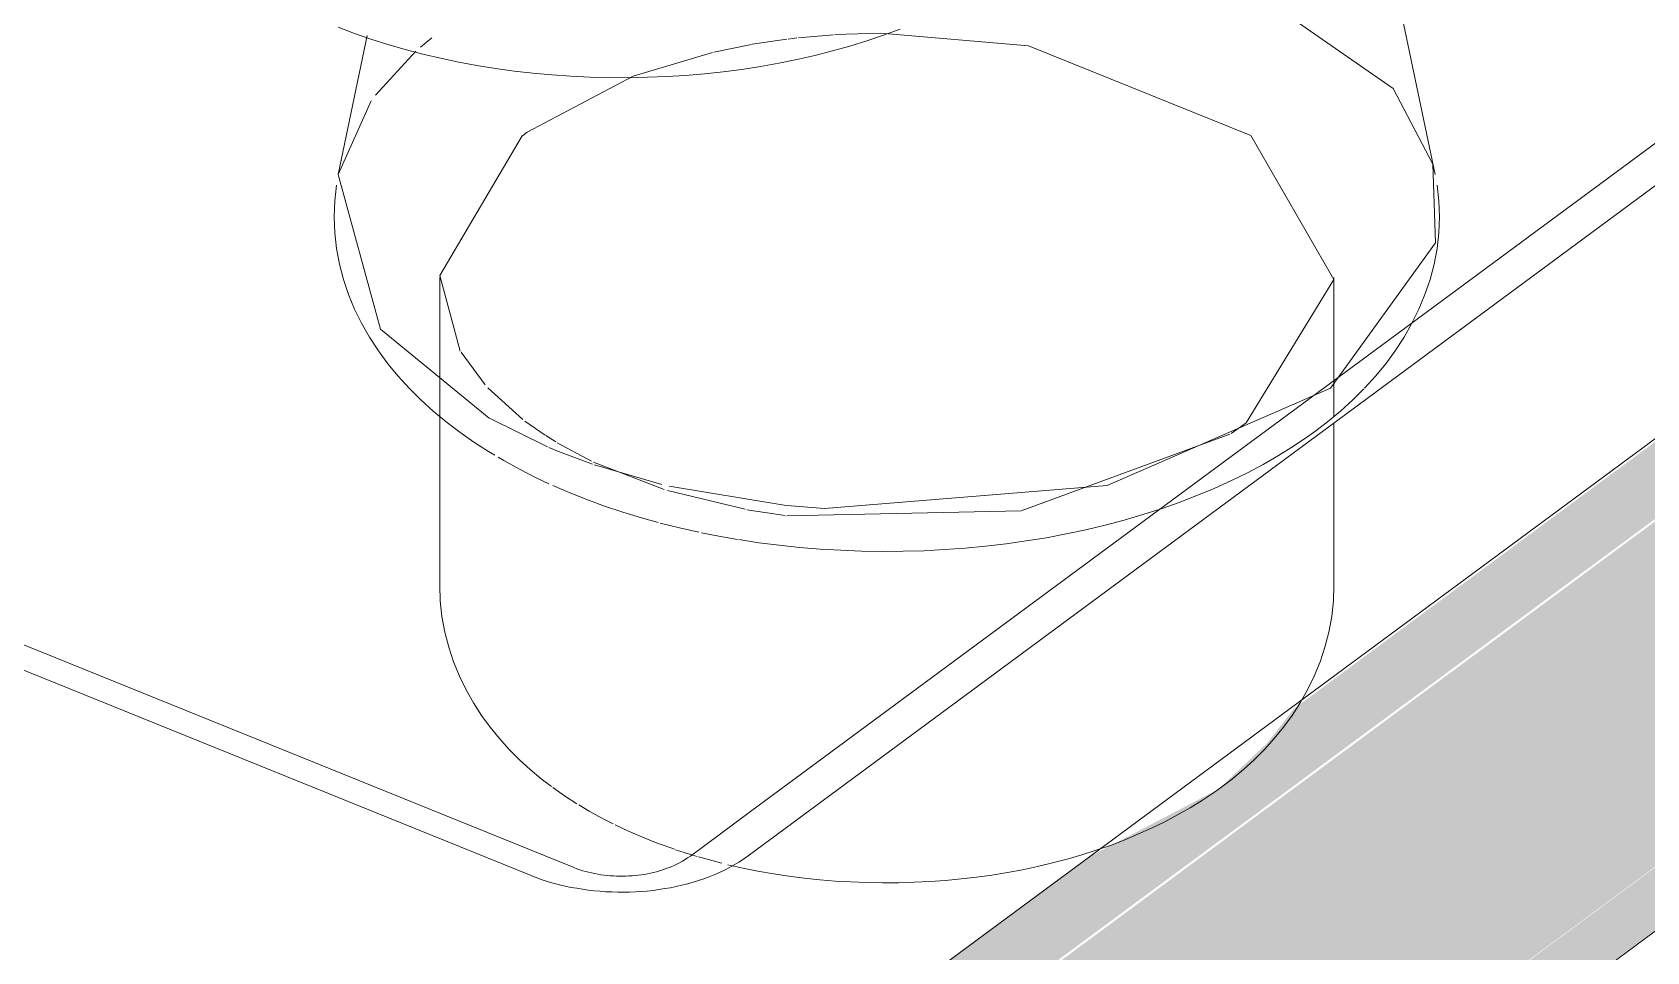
# Model space of a CAD drawing. Header units: metres. Extents: x 15 to 69.3, y -12.4 to 16.4.
# Drawn here: x 53.2386 to 53.3405, y 12.0252 to 12.0832 of the extents above; entities that cross this region are included whole.
import ezdxf

# ---------------------------------------------------------------- set-up
doc = ezdxf.new("R2010")
doc.units = ezdxf.units.M
doc.layers.add('P-PIPE', color=7, linetype='Continuous', lineweight=5)
doc.layers.add('P-SANR-FIXT', color=7, linetype='Continuous', lineweight=5)

# ---------------------------------------------------------------- blocks, each defined once
blk = doc.blocks.new('USO_ESG_Cuba lavatório retângular - Uso geral-3263039-3D_DT_01')
at = {"layer": 'P-SANR-FIXT'}
for p, q in [((-0.54671, 12.03122), (-0.34082, 12.18337)), ((-0.78156, 12.11944), (-0.56041, 12.02997)), ((-0.77891, 12.11997), (-0.55775, 12.0305)), ((-0.55036, 12.0312), (-0.54656, 12.03401))]:
    blk.add_line(p, q, dxfattribs=at)
at = {"layer": 'P-SANR-FIXT', "color": 8, "true_color": 0x808080}
blk.add_line((-0.54656, 12.03401), (-0.34447, 12.18335), dxfattribs=at)
at = {"layer": 'P-SANR-FIXT', "color": 9, "true_color": 0xbfbfbf}
for p, q in [((-0.55086, 12.03088), (-0.55104, 12.03078)), ((-0.55365, 12.03), (-0.55384, 12.02997))]:
    blk.add_line(p, q, dxfattribs=at)
at = {"layer": 'P-SANR-FIXT'}
for points in [[(-0.53712, 12.08341, 0), (-0.53816, 12.08302, 0), (-0.53921, 12.08267, 0), (-0.54029, 12.08234, 0), (-0.54138, 12.08203, 0), (-0.5425, 12.08175, 0), (-0.54363, 12.08149, 0), (-0.54477, 12.08126, 0), (-0.54593, 12.08105, 0), (-0.5471, 12.08087, 0), (-0.54828, 12.08072, 0), (-0.54947, 12.08059, 0), (-0.55067, 12.08049, 0), (-0.55187, 12.08042, 0), (-0.55307, 12.08037, 0), (-0.55428, 12.08034, 0), (-0.55549, 12.08035, 0), (-0.5567, 12.08038, 0), (-0.5579, 12.08044, 0), (-0.5591, 12.08052, 0), (-0.5603, 12.08063, 0), (-0.56149, 12.08076, 0), (-0.56266, 12.08093, 0), (-0.56383, 12.08111, 0), (-0.56498, 12.08133, 0), (-0.56612, 12.08157, 0), (-0.56725, 12.08183, 0), (-0.56836, 12.08212, 0), (-0.56945, 12.08244, 0), (-0.57052, 12.08278, 0), (-0.57156, 12.08314, 0), (-0.57259, 12.08353, 0)], [(-0.54671, 12.03122, 0), (-0.547, 12.03102, 0), (-0.54729, 12.03083, 0), (-0.54759, 12.03065, 0), (-0.54789, 12.03048, 0), (-0.54821, 12.03032, 0), (-0.54852, 12.03017, 0), (-0.54885, 12.03003, 0), (-0.54918, 12.0299, 0), (-0.54951, 12.02977, 0), (-0.54985, 12.02966, 0), (-0.55019, 12.02955, 0), (-0.55054, 12.02945, 0), (-0.5509, 12.02936, 0), (-0.55125, 12.02928, 0), (-0.55161, 12.02921, 0), (-0.55197, 12.02915, 0), (-0.55234, 12.02909, 0), (-0.55271, 12.02904, 0), (-0.55308, 12.029, 0), (-0.55345, 12.02897, 0), (-0.55382, 12.02895, 0), (-0.5542, 12.02893, 0), (-0.55457, 12.02893, 0), (-0.55494, 12.02893, 0), (-0.55532, 12.02894, 0), (-0.55569, 12.02895, 0), (-0.55606, 12.02898, 0), (-0.55643, 12.02901, 0), (-0.5568, 12.02906, 0), (-0.55717, 12.02911, 0), (-0.55753, 12.02917, 0), (-0.5579, 12.02923, 0), (-0.55826, 12.02931, 0), (-0.55861, 12.02939, 0), (-0.55896, 12.02948, 0), (-0.55931, 12.02958, 0), (-0.55965, 12.02969, 0), (-0.55999, 12.02981, 0), (-0.56032, 12.02994, 0), (-0.56041, 12.02997, 0)]]:
    blk.add_polyline3d(points, dxfattribs=at)
at = {"layer": 'P-SANR-FIXT', "color": 8, "true_color": 0x808080}
for points in [[(-0.55104, 12.03078, 0), (-0.55121, 12.03069, 0), (-0.55139, 12.03061, 0), (-0.55157, 12.03053, 0), (-0.55175, 12.03046, 0), (-0.55193, 12.03039, 0), (-0.55212, 12.03033, 0), (-0.5523, 12.03027, 0), (-0.55249, 12.03021, 0), (-0.55268, 12.03017, 0), (-0.55287, 12.03012, 0), (-0.55306, 12.03008, 0), (-0.55326, 12.03005, 0), (-0.55345, 12.03002, 0), (-0.55365, 12.03, 0)], [(-0.55036, 12.0312, 0), (-0.55053, 12.03109, 0), (-0.55069, 12.03098, 0), (-0.55086, 12.03088, 0)], [(-0.55384, 12.02997, 0), (-0.55404, 12.02996, 0), (-0.55424, 12.02995, 0), (-0.55443, 12.02994, 0), (-0.55463, 12.02993, 0), (-0.55483, 12.02993, 0), (-0.55503, 12.02994, 0), (-0.55522, 12.02995, 0), (-0.55542, 12.02996, 0), (-0.55562, 12.02998, 0), (-0.55581, 12.03, 0), (-0.55601, 12.03003, 0), (-0.5562, 12.03006, 0), (-0.55639, 12.0301, 0), (-0.55659, 12.03014, 0), (-0.55678, 12.03018, 0), (-0.55696, 12.03023, 0), (-0.55715, 12.03028, 0), (-0.55734, 12.03034, 0), (-0.55752, 12.03041, 0), (-0.55771, 12.03048, 0), (-0.55775, 12.0305, 0)]]:
    blk.add_polyline3d(points, dxfattribs=at)
blk = doc.blocks.new('USO_ESG_Sifão de Uso Geral - Sifão para lavatório-3607478-3D_DT_01')
at = {"layer": 'P-SANR-FIXT', "color": 8, "true_color": 0x808080}
for p, q in [((-0.50334, 12.07424), (-0.50738, 12.09352)), ((-0.57075, 12.083), (-0.57258, 12.07424)), ((-0.56618, 12.06773), (-0.56618, 12.0483)), ((-0.50974, 12.05895), (-0.50974, 12.06773)), ((-0.56737, 12.06), (-0.56659, 12.0593)), ((-0.56304, 12.05884), (-0.55938, 12.05704)), ((-0.56013, 12.05511), (-0.55929, 12.05471)), ((-0.55641, 12.05591), (-0.55216, 12.05467)), ((-0.5517, 12.05456), (-0.54432, 12.05334)), ((-0.55977, 12.03609), (-0.55912, 12.0356)), ((-0.55904, 12.03554), (-0.5583, 12.03501)), ((-0.5583, 12.03501), (-0.55753, 12.03451)), ((-0.55023, 12.03127), (-0.54993, 12.03118))]:
    blk.add_line(p, q, dxfattribs=at)
at = {"layer": 'P-SANR-FIXT', "color": 254, "true_color": 0xdfdfdf}
for p, q in [((-0.56668, 12.08286), (-0.5674, 12.08227)), ((-0.54427, 12.08277), (-0.54645, 12.08245)), ((-0.54364, 12.08285), (-0.54418, 12.08278)), ((-0.54132, 12.08305), (-0.54353, 12.08286)), ((-0.53834, 12.08316), (-0.54125, 12.08306)), ((-0.54896, 12.08194), (-0.55397, 12.08044)), ((-0.54651, 12.08244), (-0.54887, 12.08196))]:
    blk.add_line(p, q, dxfattribs=at)
at = {"layer": 'P-SANR-FIXT', "color": 9, "true_color": 0xbfbfbf}
for p, q in [((-0.56769, 12.08202), (-0.57024, 12.07925)), ((-0.55397, 12.08044), (-0.56065, 12.07691)), ((-0.57051, 12.07888), (-0.57258, 12.07424)), ((-0.56065, 12.07691), (-0.56096, 12.07667)), ((-0.56483, 12.06301), (-0.56332, 12.06095)), ((-0.56314, 12.06076), (-0.56094, 12.05877)), ((-0.5608, 12.05866), (-0.55952, 12.05777)), ((-0.51622, 12.05789), (-0.51527, 12.05855)), ((-0.55949, 12.05775), (-0.55884, 12.05735)), ((-0.55877, 12.0573), (-0.5566, 12.05614)), ((-0.55647, 12.05608), (-0.55202, 12.05435)), ((-0.5518, 12.05428), (-0.54691, 12.0531)), ((-0.54679, 12.05307), (-0.54437, 12.0527))]:
    blk.add_line(p, q, dxfattribs=at)
at = {"layer": 'P-SANR-FIXT'}
blk.add_line((-0.50974, 12.0483), (-0.50974, 12.05855), dxfattribs=at)
at = {"layer": 'P-SANR-FIXT', "color": 9, "true_color": 0xbfbfbf}
for points in [[(-0.50349, 12.07489, 0), (-0.506, 12.07967, 0), (-0.51698, 12.08729, 0)], [(-0.51527, 12.05855, 0), (-0.50974, 12.0676, 0), (-0.51498, 12.07669, 0), (-0.52901, 12.08236, 0), (-0.53834, 12.08316, 0)], [(-0.56097, 12.07667, 0), (-0.56618, 12.06786, 0), (-0.56488, 12.06309, 0)], [(-0.54428, 12.05269, 0), (-0.52947, 12.05301, 0), (-0.5163, 12.05784, 0)]]:
    blk.add_polyline3d(points, dxfattribs=at)
at = {"layer": 'P-SANR-FIXT', "color": 8, "true_color": 0x808080}
for points in [[(-0.50995, 12.06074, 0), (-0.50333, 12.06992, 0), (-0.50349, 12.07489, 0)], [(-0.5727, 12.07355, 0), (-0.57281, 12.07256, 0), (-0.57284, 12.07156, 0), (-0.5728, 12.07056, 0), (-0.57269, 12.06957, 0), (-0.5725, 12.06858, 0), (-0.57225, 12.06761, 0), (-0.57193, 12.06666, 0), (-0.57155, 12.06574, 0)], [(-0.57258, 12.07424, 0), (-0.57259, 12.07423, 0), (-0.56992, 12.06447, 0), (-0.56306, 12.05886, 0)], [(-0.50322, 12.07355, 0), (-0.50311, 12.07256, 0), (-0.50308, 12.07156, 0), (-0.50312, 12.07056, 0), (-0.50323, 12.06957, 0), (-0.50342, 12.06858, 0), (-0.50367, 12.06761, 0), (-0.50399, 12.06666, 0), (-0.50437, 12.06574, 0), (-0.50481, 12.06484, 0), (-0.50531, 12.06396, 0), (-0.50587, 12.06311, 0), (-0.50647, 12.06229, 0), (-0.50712, 12.0615, 0), (-0.50781, 12.06074, 0)], [(-0.57155, 12.06574, 0), (-0.57111, 12.06484, 0), (-0.57061, 12.06396, 0), (-0.57005, 12.06311, 0), (-0.56945, 12.06229, 0), (-0.5688, 12.0615, 0), (-0.56811, 12.06074, 0), (-0.56737, 12.06, 0)], [(-0.54427, 12.05333, 0), (-0.5419, 12.05314, 0), (-0.52406, 12.0546, 0), (-0.50995, 12.06074, 0)], [(-0.50785, 12.0607, 0), (-0.50855, 12.06, 0), (-0.50933, 12.0593, 0), (-0.51015, 12.05862, 0), (-0.51089, 12.05805, 0)], [(-0.56659, 12.0593, 0), (-0.56577, 12.05862, 0), (-0.56492, 12.05796, 0), (-0.56403, 12.05734, 0), (-0.5631, 12.05674, 0), (-0.56271, 12.05651, 0)], [(-0.5142, 12.05593, 0), (-0.51323, 12.05649, 0), (-0.51229, 12.05708, 0), (-0.51138, 12.05769, 0), (-0.51089, 12.05805, 0)], [(-0.5625, 12.05638, 0), (-0.56214, 12.05617, 0), (-0.56115, 12.05563, 0), (-0.56013, 12.05511, 0)], [(-0.55929, 12.057, 0), (-0.55869, 12.05675, 0), (-0.55654, 12.05595, 0)], [(-0.52418, 12.05209, 0), (-0.52298, 12.05241, 0), (-0.5218, 12.05276, 0), (-0.52064, 12.05313, 0), (-0.5195, 12.05353, 0), (-0.51839, 12.05396, 0), (-0.5173, 12.05441, 0), (-0.51624, 12.05489, 0), (-0.5152, 12.0554, 0), (-0.5142, 12.05593, 0)], [(-0.55903, 12.05459, 0), (-0.55801, 12.05415, 0), (-0.5569, 12.05371, 0), (-0.55578, 12.0533, 0), (-0.55462, 12.05292, 0), (-0.55345, 12.05256, 0), (-0.55239, 12.05227, 0)], [(-0.55226, 12.05223, 0), (-0.55105, 12.05192, 0), (-0.54982, 12.05165, 0)], [(-0.52916, 12.0511, 0), (-0.52789, 12.0513, 0), (-0.52664, 12.05154, 0), (-0.5254, 12.0518, 0), (-0.52418, 12.05209, 0)], [(-0.54966, 12.05162, 0), (-0.54857, 12.0514, 0), (-0.54738, 12.0512, 0)], [(-0.54731, 12.05118, 0), (-0.54604, 12.05099, 0), (-0.54476, 12.05083, 0), (-0.54347, 12.05069, 0), (-0.54217, 12.05059, 0), (-0.54086, 12.05051, 0)], [(-0.53824, 12.05044, 0), (-0.53693, 12.05045, 0), (-0.53562, 12.05048, 0), (-0.53432, 12.05055, 0), (-0.53301, 12.05064, 0), (-0.53172, 12.05077, 0), (-0.53043, 12.05092, 0), (-0.52916, 12.0511, 0)], [(-0.54086, 12.05051, 0), (-0.53955, 12.05046, 0), (-0.53824, 12.05044, 0)], [(-0.56618, 12.0483, 0), (-0.56615, 12.04731, 0), (-0.56604, 12.04632, 0), (-0.56586, 12.04535, 0), (-0.56561, 12.04439, 0), (-0.56531, 12.04347, 0), (-0.56494, 12.04257, 0), (-0.56452, 12.04171, 0), (-0.56405, 12.04088, 0), (-0.56354, 12.04009, 0), (-0.56299, 12.03934, 0), (-0.56241, 12.03862, 0), (-0.56179, 12.03794, 0), (-0.56114, 12.03729, 0), (-0.56047, 12.03668, 0), (-0.55977, 12.03609, 0)], [(-0.55739, 12.03443, 0), (-0.55674, 12.03404, 0), (-0.55594, 12.0336, 0), (-0.55523, 12.03324, 0)], [(-0.55511, 12.03318, 0), (-0.55427, 12.03278, 0), (-0.55342, 12.03241, 0), (-0.55255, 12.03206, 0), (-0.55166, 12.03174, 0), (-0.55137, 12.03164, 0)], [(-0.55129, 12.03161, 0), (-0.55076, 12.03144, 0), (-0.55029, 12.03129, 0)], [(-0.54985, 12.03116, 0), (-0.54892, 12.0309, 0), (-0.54838, 12.03076, 0)]]:
    blk.add_polyline3d(points, dxfattribs=at)
at = {"layer": 'P-SANR-FIXT'}
for points in [[(-0.50974, 12.0483, 0), (-0.50977, 12.04731, 0), (-0.50988, 12.04632, 0), (-0.51006, 12.04535, 0), (-0.51031, 12.04439, 0), (-0.51061, 12.04347, 0), (-0.51098, 12.04257, 0), (-0.5114, 12.04171, 0), (-0.51187, 12.04088, 0), (-0.51238, 12.04009, 0), (-0.51293, 12.03934, 0), (-0.51351, 12.03862, 0), (-0.51413, 12.03794, 0), (-0.51478, 12.03729, 0), (-0.51545, 12.03668, 0), (-0.51615, 12.03609, 0), (-0.51682, 12.03558, 0)], [(-0.54799, 12.03066, 0), (-0.54704, 12.03045, 0), (-0.54609, 12.03026, 0), (-0.54512, 12.03009, 0), (-0.54415, 12.02994, 0), (-0.54318, 12.02982, 0), (-0.54219, 12.02971, 0), (-0.54121, 12.02963, 0), (-0.54022, 12.02957, 0), (-0.53922, 12.02953, 0), (-0.53823, 12.02952, 0), (-0.53723, 12.02952, 0), (-0.53624, 12.02955, 0), (-0.53525, 12.0296, 0), (-0.53426, 12.02967, 0), (-0.53327, 12.02976, 0), (-0.53229, 12.02987, 0), (-0.53132, 12.03001, 0), (-0.53035, 12.03017, 0), (-0.52939, 12.03034, 0), (-0.52844, 12.03055, 0), (-0.5275, 12.03077, 0), (-0.52657, 12.03101, 0), (-0.52565, 12.03128, 0), (-0.52474, 12.03157, 0), (-0.52385, 12.03188, 0), (-0.52297, 12.03222, 0), (-0.52211, 12.03258, 0), (-0.52126, 12.03296, 0), (-0.52042, 12.03337, 0), (-0.51961, 12.0338, 0), (-0.51881, 12.03426, 0), (-0.51804, 12.03474, 0), (-0.51728, 12.03525, 0), (-0.51682, 12.03558, 0)]]:
    blk.add_polyline3d(points, dxfattribs=at)

msp = doc.modelspace()

# ---------------------------------------------------------------- hatches: boundary and pattern name
at = {"layer": 'P-PIPE', "true_color": 0x00ffff}
for points in [[(53.13709, 11.90177), (53.91106, 12.47372), (53.90846, 12.47441), (53.90604, 12.47433), (53.90399, 12.47352), (53.31823, 12.04049), (53.31658, 12.03836), (53.3135, 12.03544), (53.30539, 12.03119), (53.13279, 11.90363), (53.13509, 11.90285), (53.13664, 11.90201)], [(53.14769, 11.8836), (53.91926, 12.45398), (53.91981, 12.45452), (53.92081, 12.45665), (53.92114, 12.45918), (53.14734, 11.88734), (53.14774, 11.88398)]]:
    msp.add_hatch(color=4, dxfattribs=at).paths.add_polyline_path(points)
h = msp.add_hatch(color=4, dxfattribs=at)
h.paths.add_polyline_path([(53.14734, 11.88738), (53.92114, 12.45922), (53.92079, 12.46207), (53.91949, 12.46551), (53.91773, 12.46834), (53.91609, 12.47031), (53.91366, 12.47232), (53.9111, 12.47371), (53.13724, 11.90168), (53.13791, 11.90132), (53.14174, 11.89789), (53.1442, 11.89474), (53.14623, 11.89087), (53.14733, 11.88743)])
h.paths.add_polyline_path([(53.92575, 12.4651), (53.92559, 12.4656), (53.92572, 12.46518)])

# ---------------------------------------------------------------- linework, layer by layer
at = {"layer": 'P-PIPE'}
for p, q in [((53.91443, 12.48126), (53.11492, 11.89045)), ((53.12977, 11.87035), (53.92929, 12.46115))]:
    msp.add_line(p, q, dxfattribs=at)

# ---------------------------------------------------------------- block references
at = {"layer": 'P-SANR-FIXT'}
msp.add_blockref('USO_ESG_Cuba lavatório retângular - Uso geral-3263039-3D_DT_01', (53.83051, 0), dxfattribs=at)
at = {"layer": 'P-SANR-FIXT', "color": 9, "true_color": 0xbfbfbf}
msp.add_blockref('USO_ESG_Sifão de Uso Geral - Sifão para lavatório-3607478-3D_DT_01', (53.83051, 0), dxfattribs=at)

doc.saveas('drawing.dxf')
